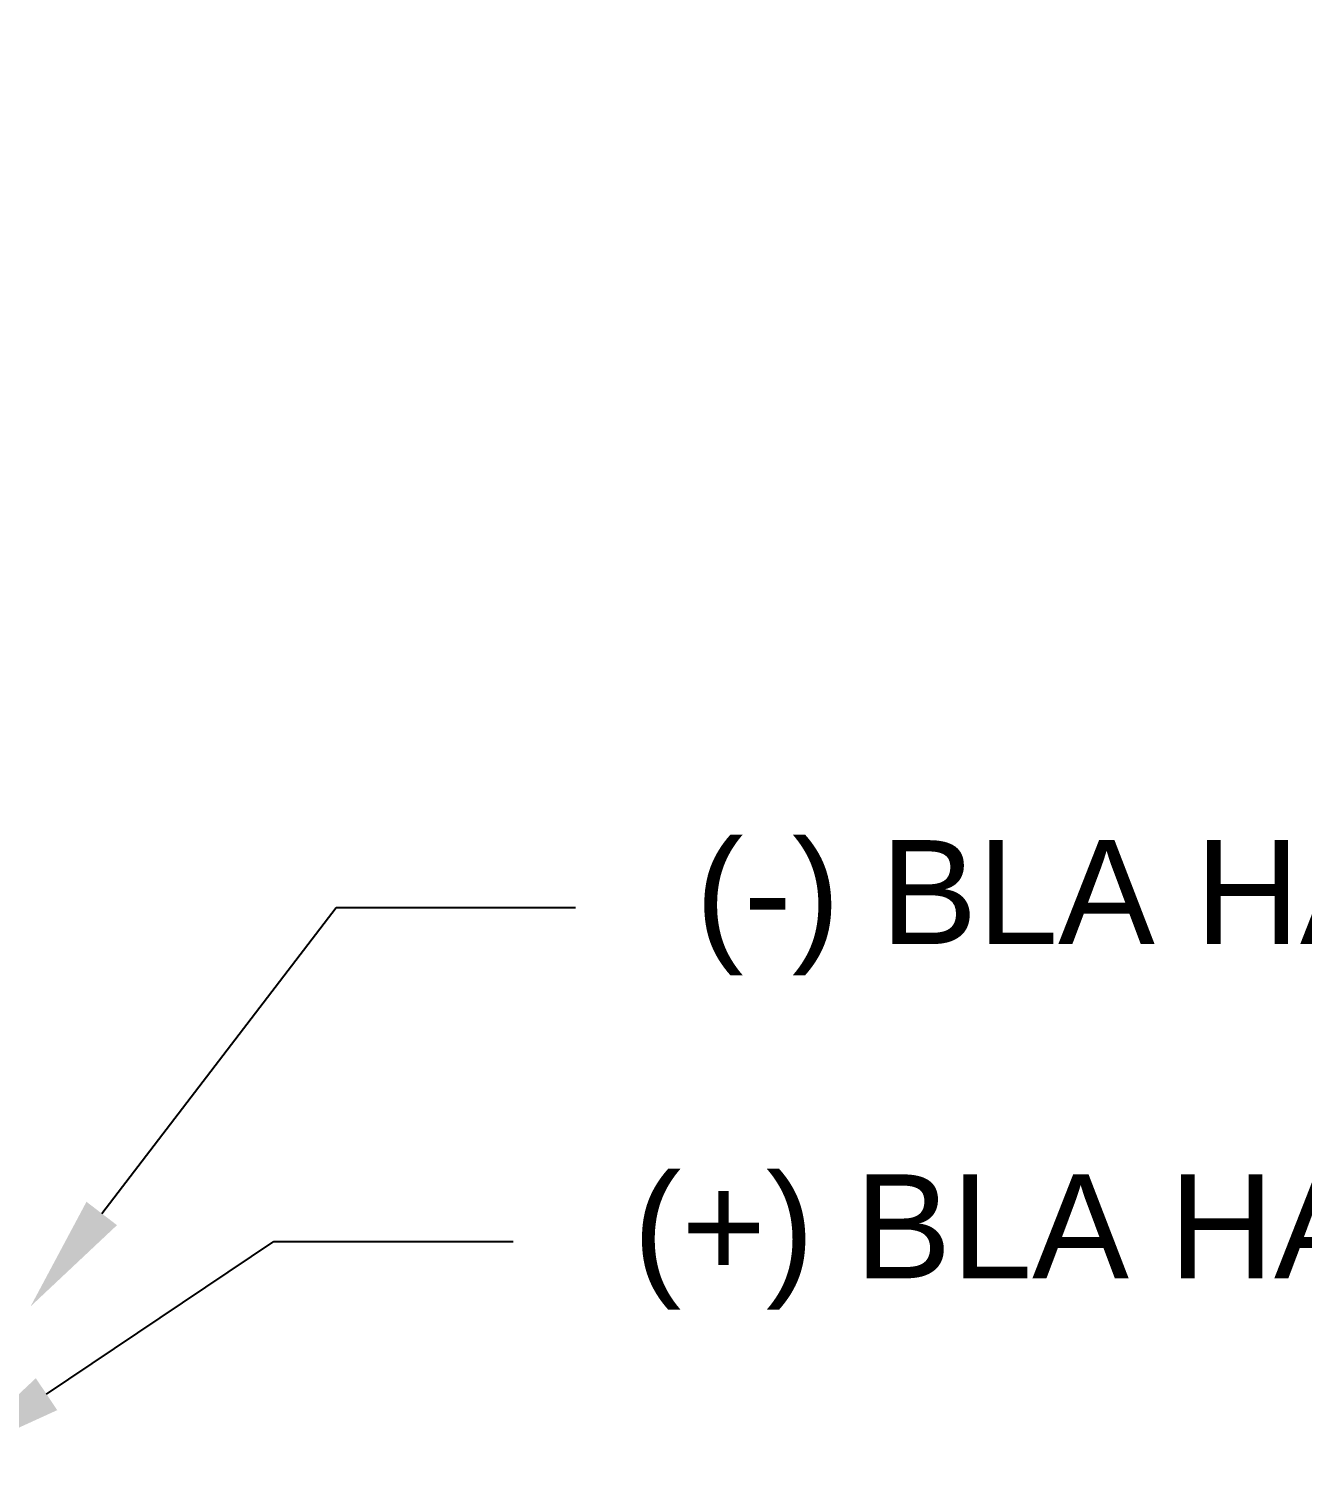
# Model space of a CAD drawing. Header units: feet. Extents: x -13743 to 68376, y -48 to 67763.
# Drawn here: x 1278.4 to 1523.7, y 64979.4 to 65254.7 of the extents above; entities that cross this region are included whole.
import ezdxf
from ezdxf import colors
from ezdxf.entities.mleader import LeaderData, LeaderLine
from ezdxf.math import Vec2, Vec3

# ---------------------------------------------------------------- set-up
doc = ezdxf.new("R2010")
doc.units = ezdxf.units.FT
doc.header["$MEASUREMENT"] = 0
doc.layers.add('G-ANNO-TEXT', color=1, linetype='Continuous')
doc.styles.add('NEI-A', font='arial.ttf')

msp = doc.modelspace()

# ---------------------------------------------------------------- leaders
at = {"layer": 'G-ANNO-TEXT'}
ml = msp.add_multileader_mtext('Standard', dxfattribs=at)
ml.set_content('(TYP.) BLA HARNESS CONNECTORS', color=256, style='NEI-A')
ml.set_leader_properties()
ml.build(insert=Vec2(0, 0))
ml.multileader.update_dxf_attribs({"dogleg_length": 0.36, "arrow_head_size": 22.51})
ctx = ml.context
ctx.base_point, ctx.char_height, ctx.arrow_head_size, ctx.landing_gap_size, ctx.plane_origin = Vec3(1374.96, 65274.92, -22.9), 20, 22.51, 23.05, Vec3(7729.86, 59342.6, -22.9)
notes = []
notes.append((ctx, [(0, (1, 1, 0), (1328.86, 65274.92, -22.9), (1, 0), 46.1, [(0, [(1255.52, 65241.87, -22.9), (1264.44, 65268.82, -22.9)], 0, [])])]))
ctx.mtext.insert, ctx.mtext.width, ctx.mtext.flow_direction = Vec3(1398.01, 65287.86, -22.9), 489.3132, 5
ctx.mtext.has_bg_fill, ctx.mtext.bg_color, ctx.mtext.bg_scale_factor, ctx.mtext.bg_transparency, ctx.mtext.use_window_bg_color = 1, -1073741824, 1.5, 0, 1
ml = msp.add_multileader_mtext('Standard', dxfattribs=at)
ml.set_content('(+) BLA HARNESS', color=256, style='NEI-A')
ml.set_leader_properties()
ml.build(insert=Vec2(0, 0))
ml.multileader.update_dxf_attribs({"dogleg_length": 0.36, "arrow_head_size": 22.51})
ctx = ml.context
ctx.base_point, ctx.char_height, ctx.arrow_head_size, ctx.landing_gap_size, ctx.plane_origin = Vec3(1371.73, 65021.27), 20, 22.51, 23.05, Vec3(8811.85, 59458.87)
notes.append((ctx, [(0, (1, 1, 0), (1325.63, 65021.27), (1, 0), 46.1, [(1, [(1263.2, 64979.36)], 0, [])])]))
ctx.mtext.insert, ctx.mtext.width, ctx.mtext.flow_direction = Vec3(1394.78, 65034.21), 451.5779, 5
ctx.mtext.has_bg_fill, ctx.mtext.bg_color, ctx.mtext.bg_scale_factor, ctx.mtext.bg_transparency, ctx.mtext.use_window_bg_color = 1, -1073741824, 1.5, 0, 1
for ctx, leaders in notes:
    for number, flags, end, landing, length, lines in leaders:
        leader = LeaderData()
        leader.index, (leader.has_last_leader_line, leader.has_dogleg_vector, leader.attachment_direction) = number, flags
        leader.last_leader_point, leader.dogleg_vector, leader.dogleg_length = Vec3(end), Vec3(landing), length
        for number, points, colour, breaks in lines:
            line = LeaderLine()
            line.index, line.vertices, line.color, line.breaks = number, Vec3.list(points), colors.encode_raw_color(colour), breaks
            leader.lines.append(line)
        ctx.leaders.append(leader)

# ---------------------------------------------------------------- next in the draw order: leaders
ml = msp.add_multileader_mtext('Standard', dxfattribs=at)
ml.set_content('(-) BLA HARNESS', color=256, style='NEI-A')
ml.set_leader_properties()
ml.build(insert=Vec2(0, 0))
ml.multileader.update_dxf_attribs({"dogleg_length": 0.36, "arrow_head_size": 22.51})
ctx = ml.context
ctx.base_point, ctx.char_height, ctx.arrow_head_size, ctx.landing_gap_size, ctx.plane_origin = Vec3(1383.73, 65085.59), 20, 22.51, 23.05, Vec3(8823.85, 59478.87)
notes = []
notes.append((ctx, [(0, (1, 1, 0), (1337.63, 65085.59), (1, 0), 46.1, [(1, [(1278.83, 65008.81)], 0, [])])]))
ctx.mtext.insert, ctx.mtext.width, ctx.mtext.flow_direction = Vec3(1406.78, 65098.53), 451.5779, 5
ctx.mtext.has_bg_fill, ctx.mtext.bg_color, ctx.mtext.bg_scale_factor, ctx.mtext.bg_transparency, ctx.mtext.use_window_bg_color = 1, -1073741824, 1.5, 0, 1
for ctx, leaders in notes:
    for number, flags, end, landing, length, lines in leaders:
        leader = LeaderData()
        leader.index, (leader.has_last_leader_line, leader.has_dogleg_vector, leader.attachment_direction) = number, flags
        leader.last_leader_point, leader.dogleg_vector, leader.dogleg_length = Vec3(end), Vec3(landing), length
        for number, points, colour, breaks in lines:
            line = LeaderLine()
            line.index, line.vertices, line.color, line.breaks = number, Vec3.list(points), colors.encode_raw_color(colour), breaks
            leader.lines.append(line)
        ctx.leaders.append(leader)

doc.saveas('drawing.dxf')
